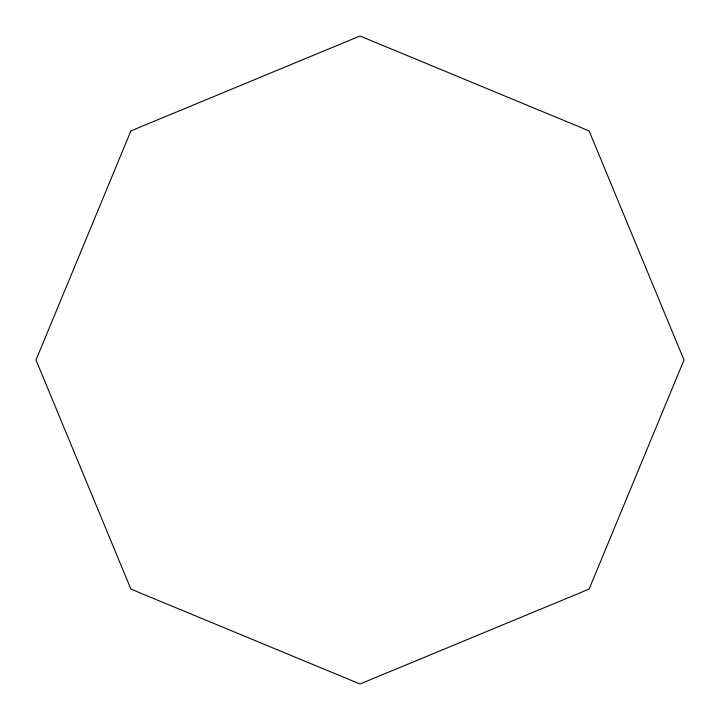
<?xml version="1.0" encoding="UTF-8"?>
<svg xmlns="http://www.w3.org/2000/svg" width="720" height="720" viewBox="0 0 720 720"><rect width="100%" height="100%" fill="white"/><g stroke="black" fill="none" stroke-linecap="round" stroke-linejoin="round"><path stroke-width="1.08" d="M130.896 130.896L36 360L130.896 589.104L360 684L589.104 589.104L684 360L589.104 130.896L360 36L130.896 130.896"/></g></svg>
